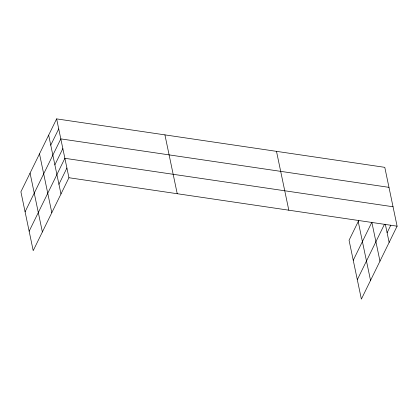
<?xml version="1.0" encoding="UTF-8"?>
<svg xmlns="http://www.w3.org/2000/svg" width="418" height="418" viewBox="0 0 418 418"><rect width="100%" height="100%" fill="white"/><g stroke="black" fill="none" stroke-linecap="round" stroke-linejoin="round"><path stroke-width="0.63" d="M56.629 118.884L20.9 191.815L33.21 250.659L68.939 177.728L56.629 118.884L384.79 167.341L397.1 226.185L361.371 299.116L349.061 240.272L358.78 220.438M50.756 145.145L58.724 128.89M25.085 211.821L60.814 138.891L388.975 187.348M54.878 164.859L62.846 148.599M29.145 231.243L64.874 158.307L393.04 206.764M58.943 184.275L66.906 168.02M353.247 260.278L371.848 222.308L379.972 261.145M357.312 279.699L384.497 224.194M387.105 232.737L390.804 225.187M68.939 177.728L397.1 226.185M385.328 224.241L389.132 242.445M358.226 221.571L370.531 280.415M276.497 151.353L288.807 210.191M164.922 134.873L177.232 193.717M48.666 135.145L60.971 193.989M39.501 153.845L51.811 212.689M30.059 173.115L42.37 231.959"/></g></svg>
